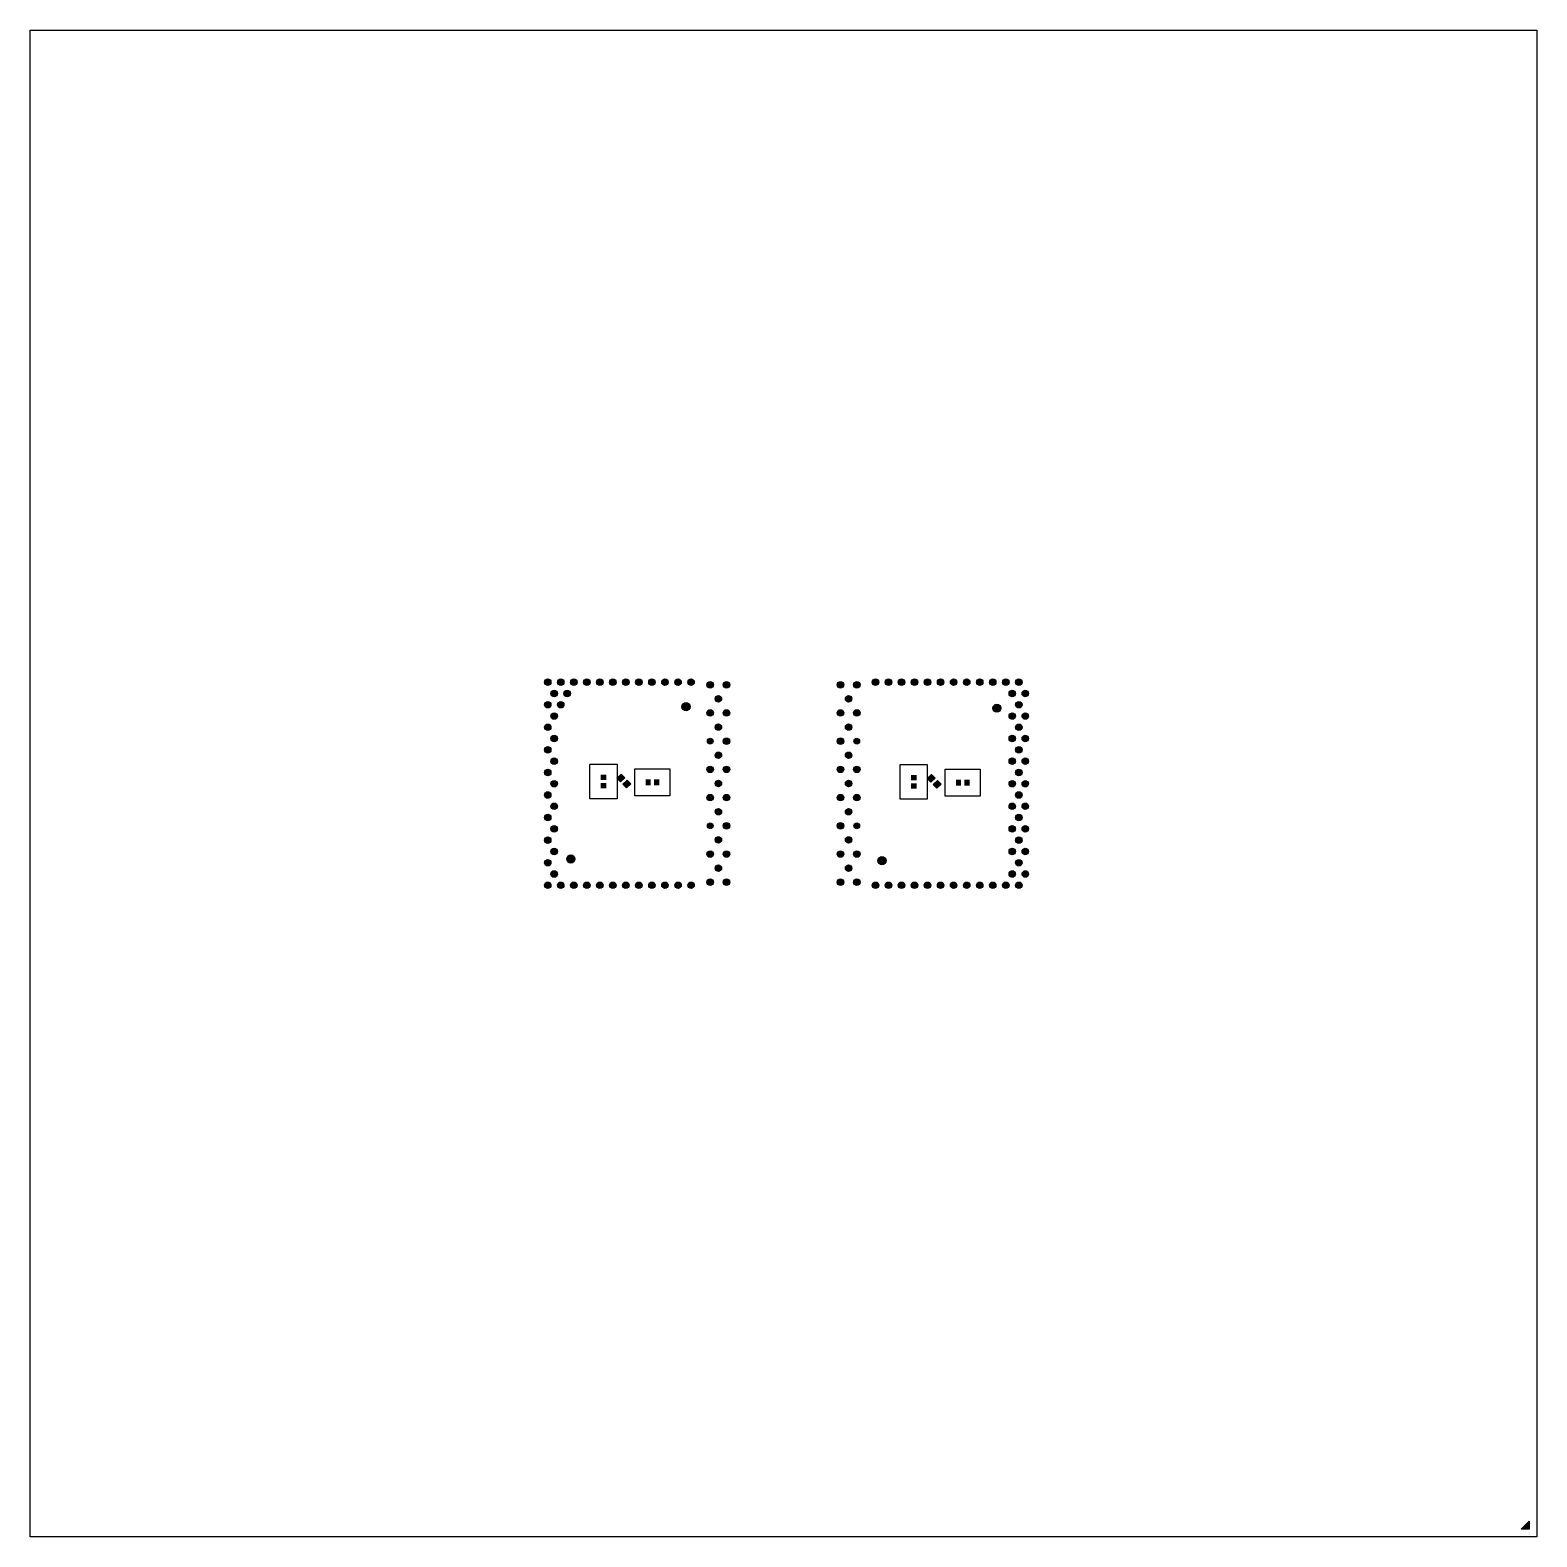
# Model space of a CAD drawing. Extents: x -46250 to 46250, y -46250 to 46250.
import ezdxf

# ---------------------------------------------------------------- set-up
doc = ezdxf.new("R2010")
doc.units = 0
doc.header["$MEASUREMENT"] = 0
doc.layers.get('0').update_dxf_attribs({"linetype": 'CONTINUOUS'})
doc.layers.add('PKG_OUTLINE', color=81, linetype='CONTINUOUS')
doc.layers.add('SOLDERMASK_PADS_BTM', color=12, linetype='CONTINUOUS')

msp = doc.modelspace()

# ---------------------------------------------------------------- hatches: boundary and pattern name
at = {"layer": 'SOLDERMASK_PADS_BTM'}
h = msp.add_hatch(color=256, dxfattribs=at)
edge = h.paths.add_edge_path()
edge.add_arc((-14476, 6222), 200, 0, 360, ccw=False)
h = msp.add_hatch(color=256, dxfattribs=at)
edge = h.paths.add_edge_path()
edge.add_arc((-14077, 5529), 200, 0, 360, ccw=False)
h = msp.add_hatch(color=256, dxfattribs=at)
edge = h.paths.add_edge_path()
edge.add_arc((-13676, 6222), 200, 0, 360, ccw=False)
h = msp.add_hatch(color=256, dxfattribs=at)
edge = h.paths.add_edge_path()
edge.add_arc((-13276, 5529), 200, 0, 360, ccw=False)
h = msp.add_hatch(color=256, dxfattribs=at)
edge = h.paths.add_edge_path()
edge.add_arc((-12876, 6222), 200, 0, 360, ccw=False)
h = msp.add_hatch(color=256, dxfattribs=at)
edge = h.paths.add_edge_path()
edge.add_arc((-12076, 6222), 200, 0, 360, ccw=False)
h = msp.add_hatch(color=256, dxfattribs=at)
edge = h.paths.add_edge_path()
edge.add_arc((-11277, 6222), 200, 0, 360, ccw=False)
h = msp.add_hatch(color=256, dxfattribs=at)
edge = h.paths.add_edge_path()
edge.add_arc((-10476, 6222), 200, 0, 360, ccw=False)
h = msp.add_hatch(color=256, dxfattribs=at)
edge = h.paths.add_edge_path()
edge.add_arc((-9676, 6222), 200, 0, 360, ccw=False)
h = msp.add_hatch(color=256, dxfattribs=at)
edge = h.paths.add_edge_path()
edge.add_arc((-8876, 6222), 200, 0, 360, ccw=False)
h = msp.add_hatch(color=256, dxfattribs=at)
edge = h.paths.add_edge_path()
edge.add_arc((-8077, 6222), 200, 0, 360, ccw=False)
h = msp.add_hatch(color=256, dxfattribs=at)
edge = h.paths.add_edge_path()
edge.add_arc((-7276, 6222), 200, 0, 360, ccw=False)
h = msp.add_hatch(color=256, dxfattribs=at)
edge = h.paths.add_edge_path()
edge.add_arc((-6476, 6222), 200, 0, 360, ccw=False)
h = msp.add_hatch(color=256, dxfattribs=at)
edge = h.paths.add_edge_path()
edge.add_arc((-5677, 6222), 200, 0, 360, ccw=False)
h = msp.add_hatch(color=256, dxfattribs=at)
edge = h.paths.add_edge_path()
edge.add_arc((-4500, 6062), 200, 0, 360, ccw=False)
h = msp.add_hatch(color=256, dxfattribs=at)
edge = h.paths.add_edge_path()
edge.add_arc((-3500, 6062), 200, 0, 360, ccw=False)
h = msp.add_hatch(color=256, dxfattribs=at)
edge = h.paths.add_edge_path()
edge.add_arc((3500, 6062), 200, 0, 360, ccw=False)
h = msp.add_hatch(color=256, dxfattribs=at)
edge = h.paths.add_edge_path()
edge.add_arc((4500, 6062), 200, 0, 360, ccw=False)
h = msp.add_hatch(color=256, dxfattribs=at)
edge = h.paths.add_edge_path()
edge.add_arc((5645, 6222), 200, 0, 360, ccw=False)
h = msp.add_hatch(color=256, dxfattribs=at)
edge = h.paths.add_edge_path()
edge.add_arc((6445, 6222), 200, 0, 360, ccw=False)
h = msp.add_hatch(color=256, dxfattribs=at)
edge = h.paths.add_edge_path()
edge.add_arc((7245, 6222), 200, 0, 360, ccw=False)
h = msp.add_hatch(color=256, dxfattribs=at)
edge = h.paths.add_edge_path()
edge.add_arc((8045, 6222), 200, 0, 360, ccw=False)
h = msp.add_hatch(color=256, dxfattribs=at)
edge = h.paths.add_edge_path()
edge.add_arc((8845, 6222), 200, 0, 360, ccw=False)
h = msp.add_hatch(color=256, dxfattribs=at)
edge = h.paths.add_edge_path()
edge.add_arc((9645, 6222), 200, 0, 360, ccw=False)
h = msp.add_hatch(color=256, dxfattribs=at)
edge = h.paths.add_edge_path()
edge.add_arc((10445, 6222), 200, 0, 360, ccw=False)
h = msp.add_hatch(color=256, dxfattribs=at)
edge = h.paths.add_edge_path()
edge.add_arc((11245, 6222), 200, 0, 360, ccw=False)
h = msp.add_hatch(color=256, dxfattribs=at)
edge = h.paths.add_edge_path()
edge.add_arc((12045, 6222), 200, 0, 360, ccw=False)
h = msp.add_hatch(color=256, dxfattribs=at)
edge = h.paths.add_edge_path()
edge.add_arc((12845, 6222), 200, 0, 360, ccw=False)
h = msp.add_hatch(color=256, dxfattribs=at)
edge = h.paths.add_edge_path()
edge.add_arc((13645, 6222), 200, 0, 360, ccw=False)
h = msp.add_hatch(color=256, dxfattribs=at)
edge = h.paths.add_edge_path()
edge.add_arc((14045, 5529), 200, 0, 360, ccw=False)
h = msp.add_hatch(color=256, dxfattribs=at)
edge = h.paths.add_edge_path()
edge.add_arc((14445, 6222), 200, 0, 360, ccw=False)
h = msp.add_hatch(color=256, dxfattribs=at)
edge = h.paths.add_edge_path()
edge.add_arc((14845, 5529), 200, 0, 360, ccw=False)
h = msp.add_hatch(color=256, dxfattribs=at)
edge = h.paths.add_edge_path()
edge.add_arc((-14476, 4836), 200, 0, 360, ccw=False)
h = msp.add_hatch(color=256, dxfattribs=at)
edge = h.paths.add_edge_path()
edge.add_arc((-13676, 4836), 200, 0, 360, ccw=False)
h = msp.add_hatch(color=256, dxfattribs=at)
edge = h.paths.add_edge_path()
edge.add_arc((-5983, 4718), 250, 0, 360, ccw=False)
h = msp.add_hatch(color=256, dxfattribs=at)
edge = h.paths.add_edge_path()
edge.add_arc((-4000, 5196), 200, 0, 360, ccw=False)
h = msp.add_hatch(color=256, dxfattribs=at)
edge = h.paths.add_edge_path()
edge.add_arc((4000, 5196), 200, 0, 360, ccw=False)
h = msp.add_hatch(color=256, dxfattribs=at)
edge = h.paths.add_edge_path()
edge.add_arc((13100, 4621), 250, 0, 360, ccw=False)
h = msp.add_hatch(color=256, dxfattribs=at)
edge = h.paths.add_edge_path()
edge.add_arc((14445, 4836), 200, 0, 360, ccw=False)
h = msp.add_hatch(color=256, dxfattribs=at)
edge = h.paths.add_edge_path()
edge.add_arc((-14077, 4143), 200, 0, 360, ccw=False)
h = msp.add_hatch(color=256, dxfattribs=at)
edge = h.paths.add_edge_path()
edge.add_arc((-4500, 4330), 200, 0, 360, ccw=False)
h = msp.add_hatch(color=256, dxfattribs=at)
edge = h.paths.add_edge_path()
edge.add_arc((-3500, 4330), 200, 0, 360, ccw=False)
h = msp.add_hatch(color=256, dxfattribs=at)
edge = h.paths.add_edge_path()
edge.add_arc((3500, 4330), 200, 0, 360, ccw=False)
h = msp.add_hatch(color=256, dxfattribs=at)
edge = h.paths.add_edge_path()
edge.add_arc((4500, 4330), 200, 0, 360, ccw=False)
h = msp.add_hatch(color=256, dxfattribs=at)
edge = h.paths.add_edge_path()
edge.add_arc((14045, 4143), 200, 0, 360, ccw=False)
h = msp.add_hatch(color=256, dxfattribs=at)
edge = h.paths.add_edge_path()
edge.add_arc((14845, 4143), 200, 0, 360, ccw=False)
h = msp.add_hatch(color=256, dxfattribs=at)
edge = h.paths.add_edge_path()
edge.add_arc((-14476, 3451), 200, 0, 360, ccw=False)
h = msp.add_hatch(color=256, dxfattribs=at)
edge = h.paths.add_edge_path()
edge.add_arc((-14077, 2758), 200, 0, 360, ccw=False)
h = msp.add_hatch(color=256, dxfattribs=at)
edge = h.paths.add_edge_path()
edge.add_arc((-4000, 3464), 200, 0, 360, ccw=False)
h = msp.add_hatch(color=256, dxfattribs=at)
edge = h.paths.add_edge_path()
edge.add_arc((-3500, 2598), 200, 0, 360, ccw=False)
h = msp.add_hatch(color=256, dxfattribs=at)
edge = h.paths.add_edge_path()
edge.add_arc((3500, 2598), 200, 0, 360, ccw=False)
h = msp.add_hatch(color=256, dxfattribs=at)
edge = h.paths.add_edge_path()
edge.add_arc((4000, 3464), 200, 0, 360, ccw=False)
h = msp.add_hatch(color=256, dxfattribs=at)
edge = h.paths.add_edge_path()
edge.add_arc((14045, 2758), 200, 0, 360, ccw=False)
h = msp.add_hatch(color=256, dxfattribs=at)
edge = h.paths.add_edge_path()
edge.add_arc((14445, 3451), 200, 0, 360, ccw=False)
h = msp.add_hatch(color=256, dxfattribs=at)
edge = h.paths.add_edge_path()
edge.add_arc((14845, 2758), 200, 0, 360, ccw=False)
h = msp.add_hatch(color=256, dxfattribs=at)
edge = h.paths.add_edge_path()
edge.add_arc((-14476, 2065), 200, 0, 360, ccw=False)
h = msp.add_hatch(color=256, dxfattribs=at)
edge = h.paths.add_edge_path()
edge.add_arc((-4500, 2598), 175, 0, 360, ccw=False)
h = msp.add_hatch(color=256, dxfattribs=at)
edge = h.paths.add_edge_path()
edge.add_arc((-4000, 1732), 200, 0, 360, ccw=False)
h = msp.add_hatch(color=256, dxfattribs=at)
edge = h.paths.add_edge_path()
edge.add_arc((4000, 1732), 200, 0, 360, ccw=False)
h = msp.add_hatch(color=256, dxfattribs=at)
edge = h.paths.add_edge_path()
edge.add_arc((4500, 2598), 175, 0, 360, ccw=False)
h = msp.add_hatch(color=256, dxfattribs=at)
edge = h.paths.add_edge_path()
edge.add_arc((14445, 2065), 200, 0, 360, ccw=False)
h = msp.add_hatch(color=256, dxfattribs=at)
edge = h.paths.add_edge_path()
edge.add_arc((-14077, 1372), 200, 0, 360, ccw=False)
h = msp.add_hatch(color=256, dxfattribs=at)
edge = h.paths.add_edge_path()
edge.add_arc((-4500, 866), 200, 0, 360, ccw=False)
h = msp.add_hatch(color=256, dxfattribs=at)
edge = h.paths.add_edge_path()
edge.add_arc((-3500, 866), 200, 0, 360, ccw=False)
h = msp.add_hatch(color=256, dxfattribs=at)
edge = h.paths.add_edge_path()
edge.add_arc((3500, 866), 200, 0, 360, ccw=False)
h = msp.add_hatch(color=256, dxfattribs=at)
edge = h.paths.add_edge_path()
edge.add_arc((4500, 866), 200, 0, 360, ccw=False)
h = msp.add_hatch(color=256, dxfattribs=at)
edge = h.paths.add_edge_path()
edge.add_arc((14045, 1372), 200, 0, 360, ccw=False)
h = msp.add_hatch(color=256, dxfattribs=at)
edge = h.paths.add_edge_path()
edge.add_arc((14845, 1372), 200, 0, 360, ccw=False)
h = msp.add_hatch(color=256, dxfattribs=at)
edge = h.paths.add_edge_path()
edge.add_arc((-14476, 679), 200, 0, 360, ccw=False)
h = msp.add_hatch(color=256, dxfattribs=at)
edge = h.paths.add_edge_path()
edge.add_arc((-14077, -14), 200, 0, 360, ccw=False)
for points in [[(-9998, 93), (-10224, 320), (-9970, 574), (-9743, 348)], [(-9630, -274), (-9857, -48), (-9602, 207), (-9376, -20)], [(9052, 73), (8826, 299), (9080, 554), (9307, 327)], [(9420, -295), (9193, -69), (9448, 186), (9674, -40)], [(45780, -45280), (45780, -45780), (45280, -45780)]]:
    msp.add_hatch(color=256, dxfattribs=at).paths.add_polyline_path(points, flags=0)
h = msp.add_hatch(color=256, dxfattribs=at)
edge = h.paths.add_edge_path()
edge.add_arc((-4000, 0), 200, 0, 360, ccw=False)
h = msp.add_hatch(color=256, dxfattribs=at)
edge = h.paths.add_edge_path()
edge.add_arc((4000, 0), 200, 0, 360, ccw=False)
h = msp.add_hatch(color=256, dxfattribs=at)
edge = h.paths.add_edge_path()
edge.add_arc((14045, -14), 200, 0, 360, ccw=False)
h = msp.add_hatch(color=256, dxfattribs=at)
edge = h.paths.add_edge_path()
edge.add_arc((14445, 679), 200, 0, 360, ccw=False)
h = msp.add_hatch(color=256, dxfattribs=at)
edge = h.paths.add_edge_path()
edge.add_arc((14845, -14), 200, 0, 360, ccw=False)
h = msp.add_hatch(color=256, dxfattribs=at)
edge = h.paths.add_edge_path()
edge.add_arc((-14476, -706), 200, 0, 360, ccw=False)
h = msp.add_hatch(color=256, dxfattribs=at)
edge = h.paths.add_edge_path()
edge.add_arc((-4500, -866), 200, 0, 360, ccw=False)
h = msp.add_hatch(color=256, dxfattribs=at)
edge = h.paths.add_edge_path()
edge.add_arc((-3500, -866), 200, 0, 360, ccw=False)
h = msp.add_hatch(color=256, dxfattribs=at)
edge = h.paths.add_edge_path()
edge.add_arc((3500, -866), 200, 0, 360, ccw=False)
h = msp.add_hatch(color=256, dxfattribs=at)
edge = h.paths.add_edge_path()
edge.add_arc((4500, -866), 200, 0, 360, ccw=False)
h = msp.add_hatch(color=256, dxfattribs=at)
edge = h.paths.add_edge_path()
edge.add_arc((14445, -706), 200, 0, 360, ccw=False)
h = msp.add_hatch(color=256, dxfattribs=at)
edge = h.paths.add_edge_path()
edge.add_arc((-14077, -1399), 200, 0, 360, ccw=False)
h = msp.add_hatch(color=256, dxfattribs=at)
edge = h.paths.add_edge_path()
edge.add_arc((-4000, -1732), 200, 0, 360, ccw=False)
h = msp.add_hatch(color=256, dxfattribs=at)
edge = h.paths.add_edge_path()
edge.add_arc((4000, -1732), 200, 0, 360, ccw=False)
h = msp.add_hatch(color=256, dxfattribs=at)
edge = h.paths.add_edge_path()
edge.add_arc((14045, -1399), 200, 0, 360, ccw=False)
h = msp.add_hatch(color=256, dxfattribs=at)
edge = h.paths.add_edge_path()
edge.add_arc((14845, -1399), 200, 0, 360, ccw=False)
h = msp.add_hatch(color=256, dxfattribs=at)
edge = h.paths.add_edge_path()
edge.add_arc((-14476, -2092), 200, 0, 360, ccw=False)
h = msp.add_hatch(color=256, dxfattribs=at)
edge = h.paths.add_edge_path()
edge.add_arc((-14077, -2785), 200, 0, 360, ccw=False)
h = msp.add_hatch(color=256, dxfattribs=at)
edge = h.paths.add_edge_path()
edge.add_arc((-4500, -2598), 175, 0, 360, ccw=False)
h = msp.add_hatch(color=256, dxfattribs=at)
edge = h.paths.add_edge_path()
edge.add_arc((-3500, -2598), 200, 0, 360, ccw=False)
h = msp.add_hatch(color=256, dxfattribs=at)
edge = h.paths.add_edge_path()
edge.add_arc((3500, -2598), 200, 0, 360, ccw=False)
h = msp.add_hatch(color=256, dxfattribs=at)
edge = h.paths.add_edge_path()
edge.add_arc((4500, -2598), 175, 0, 360, ccw=False)
h = msp.add_hatch(color=256, dxfattribs=at)
edge = h.paths.add_edge_path()
edge.add_arc((14045, -2785), 200, 0, 360, ccw=False)
h = msp.add_hatch(color=256, dxfattribs=at)
edge = h.paths.add_edge_path()
edge.add_arc((14445, -2092), 200, 0, 360, ccw=False)
h = msp.add_hatch(color=256, dxfattribs=at)
edge = h.paths.add_edge_path()
edge.add_arc((14845, -2785), 200, 0, 360, ccw=False)
h = msp.add_hatch(color=256, dxfattribs=at)
edge = h.paths.add_edge_path()
edge.add_arc((-14476, -3478), 200, 0, 360, ccw=False)
h = msp.add_hatch(color=256, dxfattribs=at)
edge = h.paths.add_edge_path()
edge.add_arc((-4000, -3464), 200, 0, 360, ccw=False)
h = msp.add_hatch(color=256, dxfattribs=at)
edge = h.paths.add_edge_path()
edge.add_arc((4000, -3464), 200, 0, 360, ccw=False)
h = msp.add_hatch(color=256, dxfattribs=at)
edge = h.paths.add_edge_path()
edge.add_arc((14445, -3478), 200, 0, 360, ccw=False)
h = msp.add_hatch(color=256, dxfattribs=at)
edge = h.paths.add_edge_path()
edge.add_arc((-14077, -4170), 200, 0, 360, ccw=False)
h = msp.add_hatch(color=256, dxfattribs=at)
edge = h.paths.add_edge_path()
edge.add_arc((-13060, -4635), 250, 0, 360, ccw=False)
h = msp.add_hatch(color=256, dxfattribs=at)
edge = h.paths.add_edge_path()
edge.add_arc((-4500, -4330), 200, 0, 360, ccw=False)
h = msp.add_hatch(color=256, dxfattribs=at)
edge = h.paths.add_edge_path()
edge.add_arc((-3500, -4330), 200, 0, 360, ccw=False)
h = msp.add_hatch(color=256, dxfattribs=at)
edge = h.paths.add_edge_path()
edge.add_arc((3500, -4330), 200, 0, 360, ccw=False)
h = msp.add_hatch(color=256, dxfattribs=at)
edge = h.paths.add_edge_path()
edge.add_arc((4500, -4330), 200, 0, 360, ccw=False)
h = msp.add_hatch(color=256, dxfattribs=at)
edge = h.paths.add_edge_path()
edge.add_arc((6046, -4737), 250, 0, 360, ccw=False)
h = msp.add_hatch(color=256, dxfattribs=at)
edge = h.paths.add_edge_path()
edge.add_arc((14045, -4170), 200, 0, 360, ccw=False)
h = msp.add_hatch(color=256, dxfattribs=at)
edge = h.paths.add_edge_path()
edge.add_arc((14845, -4170), 200, 0, 360, ccw=False)
h = msp.add_hatch(color=256, dxfattribs=at)
edge = h.paths.add_edge_path()
edge.add_arc((-14476, -4863), 200, 0, 360, ccw=False)
h = msp.add_hatch(color=256, dxfattribs=at)
edge = h.paths.add_edge_path()
edge.add_arc((-14077, -5556), 200, 0, 360, ccw=False)
h = msp.add_hatch(color=256, dxfattribs=at)
edge = h.paths.add_edge_path()
edge.add_arc((-4000, -5196), 200, 0, 360, ccw=False)
h = msp.add_hatch(color=256, dxfattribs=at)
edge = h.paths.add_edge_path()
edge.add_arc((4000, -5196), 200, 0, 360, ccw=False)
h = msp.add_hatch(color=256, dxfattribs=at)
edge = h.paths.add_edge_path()
edge.add_arc((14045, -5556), 200, 0, 360, ccw=False)
h = msp.add_hatch(color=256, dxfattribs=at)
edge = h.paths.add_edge_path()
edge.add_arc((14445, -4863), 200, 0, 360, ccw=False)
h = msp.add_hatch(color=256, dxfattribs=at)
edge = h.paths.add_edge_path()
edge.add_arc((14845, -5556), 200, 0, 360, ccw=False)
h = msp.add_hatch(color=256, dxfattribs=at)
edge = h.paths.add_edge_path()
edge.add_arc((-14476, -6249), 200, 0, 360, ccw=False)
h = msp.add_hatch(color=256, dxfattribs=at)
edge = h.paths.add_edge_path()
edge.add_arc((-13676, -6249), 200, 0, 360, ccw=False)
h = msp.add_hatch(color=256, dxfattribs=at)
edge = h.paths.add_edge_path()
edge.add_arc((-12876, -6249), 200, 0, 360, ccw=False)
h = msp.add_hatch(color=256, dxfattribs=at)
edge = h.paths.add_edge_path()
edge.add_arc((-12076, -6249), 200, 0, 360, ccw=False)
h = msp.add_hatch(color=256, dxfattribs=at)
edge = h.paths.add_edge_path()
edge.add_arc((-11277, -6249), 200, 0, 360, ccw=False)
h = msp.add_hatch(color=256, dxfattribs=at)
edge = h.paths.add_edge_path()
edge.add_arc((-10476, -6249), 200, 0, 360, ccw=False)
h = msp.add_hatch(color=256, dxfattribs=at)
edge = h.paths.add_edge_path()
edge.add_arc((-9676, -6249), 200, 0, 360, ccw=False)
h = msp.add_hatch(color=256, dxfattribs=at)
edge = h.paths.add_edge_path()
edge.add_arc((-8876, -6249), 200, 0, 360, ccw=False)
h = msp.add_hatch(color=256, dxfattribs=at)
edge = h.paths.add_edge_path()
edge.add_arc((-8077, -6249), 200, 0, 360, ccw=False)
h = msp.add_hatch(color=256, dxfattribs=at)
edge = h.paths.add_edge_path()
edge.add_arc((-7276, -6249), 200, 0, 360, ccw=False)
h = msp.add_hatch(color=256, dxfattribs=at)
edge = h.paths.add_edge_path()
edge.add_arc((-6476, -6249), 200, 0, 360, ccw=False)
h = msp.add_hatch(color=256, dxfattribs=at)
edge = h.paths.add_edge_path()
edge.add_arc((-5677, -6249), 200, 0, 360, ccw=False)
h = msp.add_hatch(color=256, dxfattribs=at)
edge = h.paths.add_edge_path()
edge.add_arc((-4500, -6062), 200, 0, 360, ccw=False)
h = msp.add_hatch(color=256, dxfattribs=at)
edge = h.paths.add_edge_path()
edge.add_arc((-3500, -6062), 200, 0, 360, ccw=False)
h = msp.add_hatch(color=256, dxfattribs=at)
edge = h.paths.add_edge_path()
edge.add_arc((3500, -6062), 200, 0, 360, ccw=False)
h = msp.add_hatch(color=256, dxfattribs=at)
edge = h.paths.add_edge_path()
edge.add_arc((4500, -6062), 200, 0, 360, ccw=False)
h = msp.add_hatch(color=256, dxfattribs=at)
edge = h.paths.add_edge_path()
edge.add_arc((5645, -6249), 200, 0, 360, ccw=False)
h = msp.add_hatch(color=256, dxfattribs=at)
edge = h.paths.add_edge_path()
edge.add_arc((6445, -6249), 200, 0, 360, ccw=False)
h = msp.add_hatch(color=256, dxfattribs=at)
edge = h.paths.add_edge_path()
edge.add_arc((7245, -6249), 200, 0, 360, ccw=False)
h = msp.add_hatch(color=256, dxfattribs=at)
edge = h.paths.add_edge_path()
edge.add_arc((8045, -6249), 200, 0, 360, ccw=False)
h = msp.add_hatch(color=256, dxfattribs=at)
edge = h.paths.add_edge_path()
edge.add_arc((8845, -6249), 200, 0, 360, ccw=False)
h = msp.add_hatch(color=256, dxfattribs=at)
edge = h.paths.add_edge_path()
edge.add_arc((9645, -6249), 200, 0, 360, ccw=False)
h = msp.add_hatch(color=256, dxfattribs=at)
edge = h.paths.add_edge_path()
edge.add_arc((10445, -6249), 200, 0, 360, ccw=False)
h = msp.add_hatch(color=256, dxfattribs=at)
edge = h.paths.add_edge_path()
edge.add_arc((11245, -6249), 200, 0, 360, ccw=False)
h = msp.add_hatch(color=256, dxfattribs=at)
edge = h.paths.add_edge_path()
edge.add_arc((12045, -6249), 200, 0, 360, ccw=False)
h = msp.add_hatch(color=256, dxfattribs=at)
edge = h.paths.add_edge_path()
edge.add_arc((12845, -6249), 200, 0, 360, ccw=False)
h = msp.add_hatch(color=256, dxfattribs=at)
edge = h.paths.add_edge_path()
edge.add_arc((13645, -6249), 200, 0, 360, ccw=False)
h = msp.add_hatch(color=256, dxfattribs=at)
edge = h.paths.add_edge_path()
edge.add_arc((14445, -6249), 200, 0, 360, ccw=False)

# ---------------------------------------------------------------- linework, layer by layer
for points in [[(-10220, -405), (-10220, -925), (-10221, -948), (-10245, -949), (-11855, -949), (-11879, -948), (-11880, -925), (-11880, -405), (-11880, 646), (-11880, 1166), (-11879, 1190), (-11855, 1191), (-10245, 1191), (-10221, 1190), (-10220, 1166), (-10220, 646), (-10220, -405)], [(8830, -425), (8830, -945), (8829, -969), (8805, -970), (7195, -970), (7171, -969), (7170, -945), (7170, -425), (7170, 625), (7170, 1145), (7171, 1169), (7195, 1170), (8805, 1170), (8829, 1169), (8830, 1145), (8830, 625), (8830, -425)], [(-9095, 901), (-8575, 901), (-7525, 901), (-7005, 901), (-6981, 900), (-6980, 876), (-6980, -735), (-6981, -758), (-7005, -759), (-7525, -759), (-8575, -759), (-9095, -759), (-9119, -758), (-9120, -735), (-9120, 876), (-9119, 900), (-9095, 901)], [(9955, 880), (10475, 880), (11525, 880), (12045, 880), (12069, 879), (12070, 855), (12070, -755), (12069, -779), (12045, -780), (11525, -780), (10475, -780), (9955, -780), (9931, -779), (9930, -755), (9930, 855), (9931, 879), (9955, 880)]]:
    msp.add_lwpolyline(points)
at = {"layer": 'PKG_OUTLINE'}
msp.add_lwpolyline([(-46250, -46250), (-46250, 46250), (46250, 46250), (46250, -46250)], close=True, dxfattribs=at)
at = {"layer": 'SOLDERMASK_PADS_BTM'}
for points in [[(-9998, 93), (-10224, 320), (-9970, 574), (-9743, 348)], [(-9630, -274), (-9857, -48), (-9602, 207), (-9376, -20)], [(9052, 73), (8826, 299), (9080, 554), (9307, 327)], [(9420, -295), (9193, -69), (9448, 186), (9674, -40)], [(45780, -45280), (45780, -45780), (45280, -45780)]]:
    msp.add_lwpolyline(points, close=True, dxfattribs=at)
for centre, radius in [((-14476, 6222), 200), ((-14077, 5529), 200), ((-13676, 6222), 200), ((-13276, 5529), 200), ((-12876, 6222), 200), ((-12076, 6222), 200), ((-11277, 6222), 200), ((-10476, 6222), 200), ((-9676, 6222), 200), ((-8876, 6222), 200), ((-8077, 6222), 200), ((-7276, 6222), 200), ((-6476, 6222), 200), ((-5677, 6222), 200), ((-4500, 6062), 200), ((-3500, 6062), 200), ((3500, 6062), 200), ((4500, 6062), 200), ((5645, 6222), 200), ((6445, 6222), 200), ((7245, 6222), 200), ((8045, 6222), 200), ((8845, 6222), 200), ((9645, 6222), 200), ((10445, 6222), 200), ((11245, 6222), 200), ((12045, 6222), 200), ((12845, 6222), 200), ((13645, 6222), 200), ((14045, 5529), 200), ((14445, 6222), 200), ((14845, 5529), 200), ((-14476, 4836), 200), ((-13676, 4836), 200), ((-5983, 4718), 250), ((-4000, 5196), 200), ((4000, 5196), 200), ((13100, 4621), 250), ((14445, 4836), 200), ((-14077, 4143), 200), ((-4500, 4330), 200), ((-3500, 4330), 200), ((3500, 4330), 200), ((4500, 4330), 200), ((14045, 4143), 200), ((14845, 4143), 200), ((-14476, 3451), 200), ((-14077, 2758), 200), ((-4000, 3464), 200), ((-3500, 2598), 200), ((3500, 2598), 200), ((4000, 3464), 200), ((14045, 2758), 200), ((14445, 3451), 200), ((14845, 2758), 200), ((-14476, 2065), 200), ((-4500, 2598), 175), ((-4000, 1732), 200), ((4000, 1732), 200), ((4500, 2598), 175), ((14445, 2065), 200), ((-14077, 1372), 200), ((-4500, 866), 200), ((-3500, 866), 200), ((3500, 866), 200), ((4500, 866), 200), ((14045, 1372), 200), ((14845, 1372), 200), ((-14476, 679), 200), ((-14077, -14), 200), ((-4000, 0), 200), ((4000, 0), 200), ((14045, -14), 200), ((14445, 679), 200), ((14845, -14), 200), ((-14476, -706), 200), ((-4500, -866), 200), ((-3500, -866), 200), ((3500, -866), 200), ((4500, -866), 200), ((14445, -706), 200), ((-14077, -1399), 200), ((-4000, -1732), 200), ((4000, -1732), 200), ((14045, -1399), 200), ((14845, -1399), 200), ((-14476, -2092), 200), ((-14077, -2785), 200), ((-4500, -2598), 175), ((-3500, -2598), 200), ((3500, -2598), 200), ((4500, -2598), 175), ((14045, -2785), 200), ((14445, -2092), 200), ((14845, -2785), 200), ((-14476, -3478), 200), ((-4000, -3464), 200), ((4000, -3464), 200), ((14445, -3478), 200), ((-14077, -4170), 200), ((-13060, -4635), 250), ((-4500, -4330), 200), ((-3500, -4330), 200), ((3500, -4330), 200), ((4500, -4330), 200), ((6046, -4737), 250), ((14045, -4170), 200), ((14845, -4170), 200), ((-14476, -4863), 200), ((-14077, -5556), 200), ((-4000, -5196), 200), ((4000, -5196), 200), ((14045, -5556), 200), ((14445, -4863), 200), ((14845, -5556), 200), ((-14476, -6249), 200), ((-13676, -6249), 200), ((-12876, -6249), 200), ((-12076, -6249), 200), ((-11277, -6249), 200), ((-10476, -6249), 200), ((-9676, -6249), 200), ((-8876, -6249), 200), ((-8077, -6249), 200), ((-7276, -6249), 200), ((-6476, -6249), 200), ((-5677, -6249), 200), ((-4500, -6062), 200), ((-3500, -6062), 200), ((3500, -6062), 200), ((4500, -6062), 200), ((5645, -6249), 200), ((6445, -6249), 200), ((7245, -6249), 200), ((8045, -6249), 200), ((8845, -6249), 200), ((9645, -6249), 200), ((10445, -6249), 200), ((11245, -6249), 200), ((12045, -6249), 200), ((12845, -6249), 200), ((13645, -6249), 200), ((14445, -6249), 200)]:
    msp.add_circle(centre, radius, dxfattribs=at)
for points in [[(-11230, 221), (-10870, 221), (-11230, 541), (-10870, 541)], [(-11230, -299), (-10870, -299), (-11230, 21), (-10870, 21)], [(-8470, -109), (-8150, -109), (-8470, 251), (-8150, 251)], [(-7950, -109), (-7630, -109), (-7950, 251), (-7630, 251)], [(7820, 200), (8180, 200), (7820, 520), (8180, 520)], [(7820, -320), (8180, -320), (7820, 0), (8180, 0)], [(10580, -130), (10900, -130), (10580, 230), (10900, 230)], [(11100, -130), (11420, -130), (11100, 230), (11420, 230)]]:
    msp.add_solid(points, dxfattribs=at)

doc.saveas('drawing.dxf')
